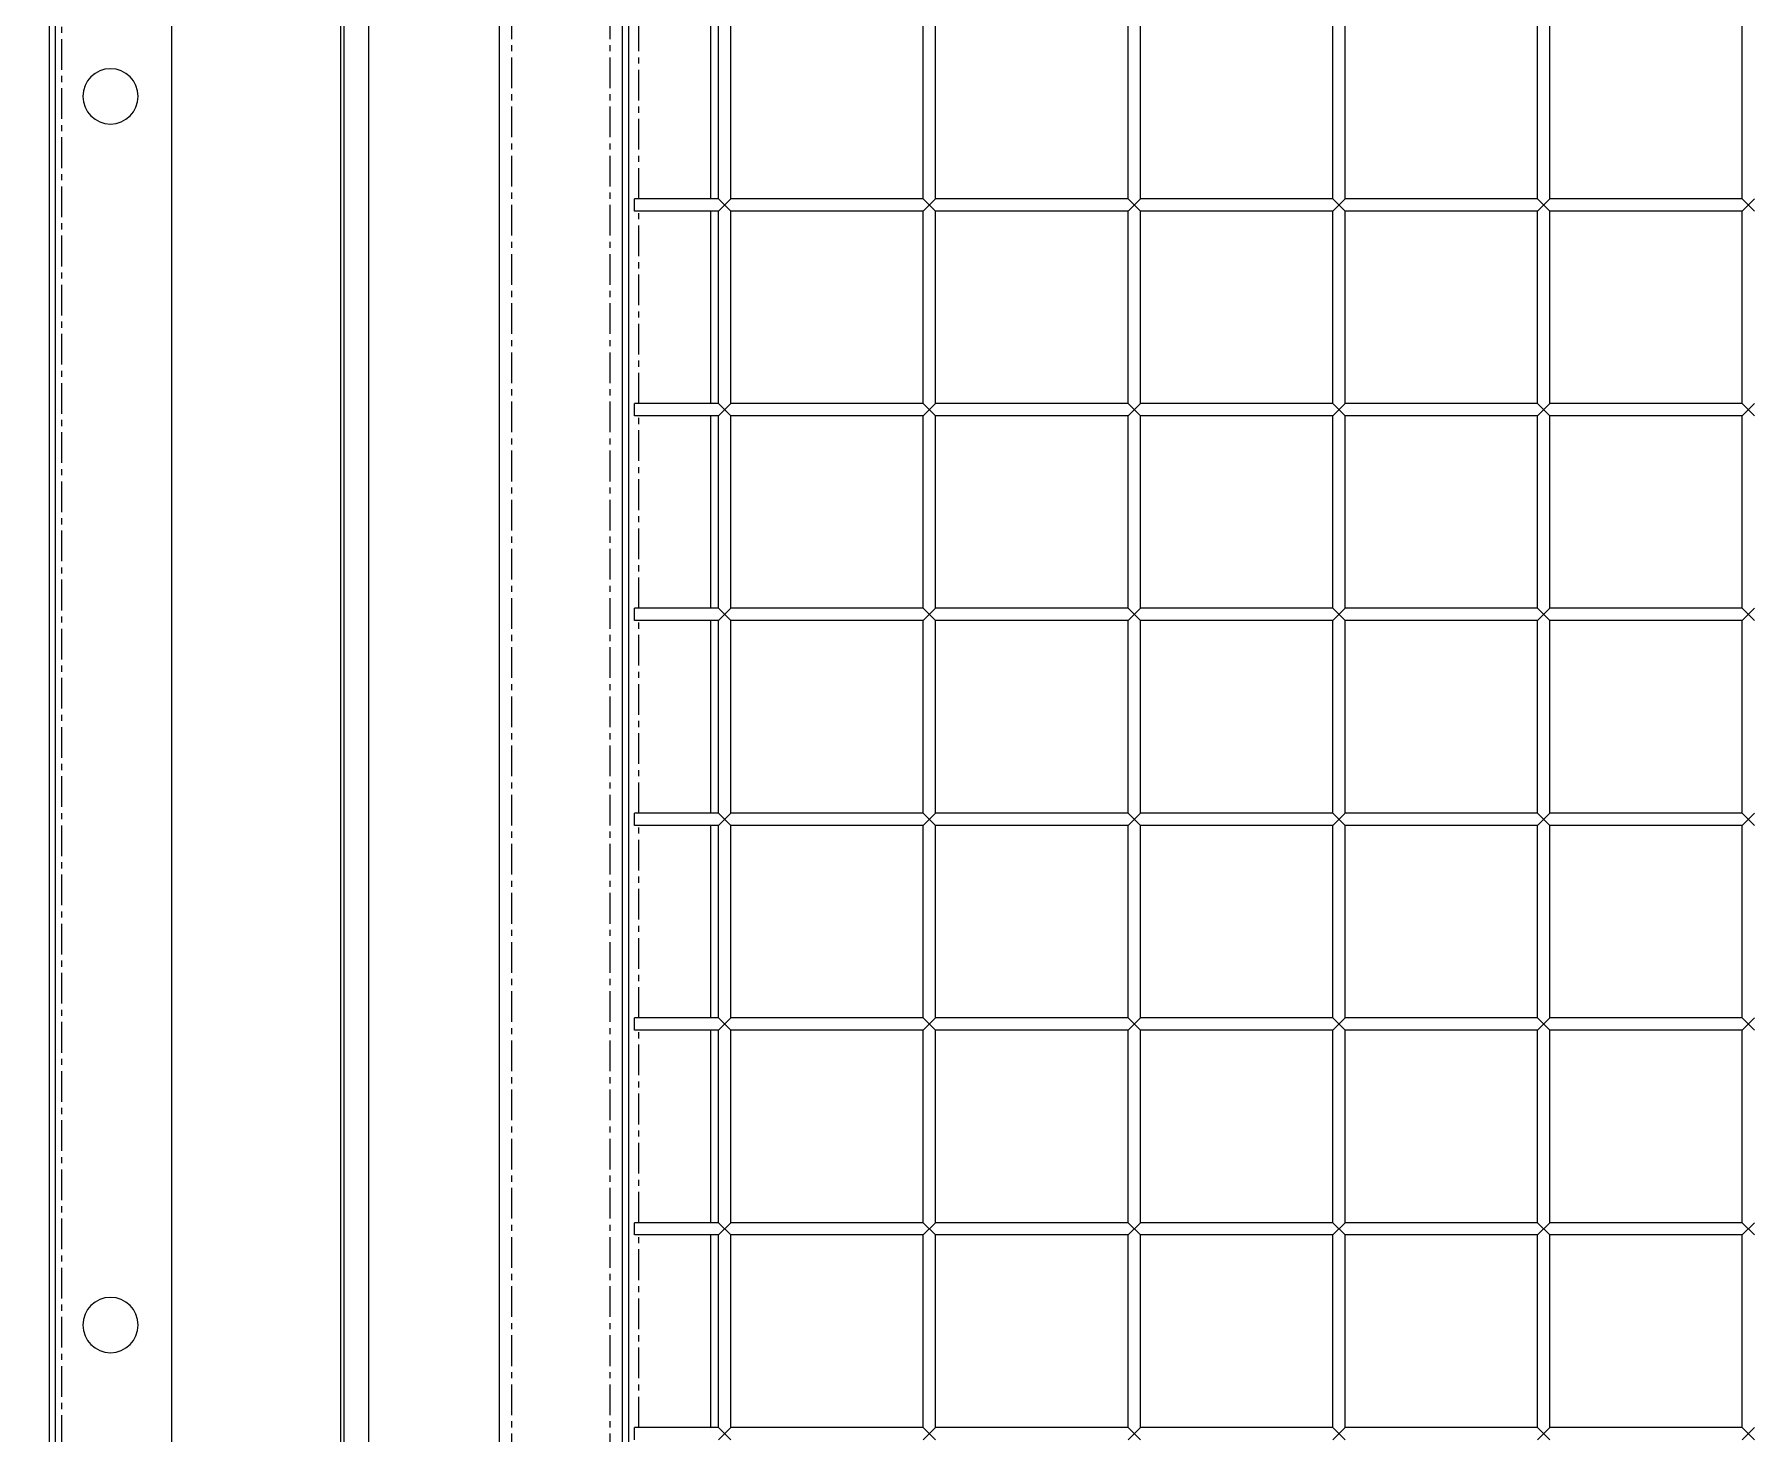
# Model space of a CAD drawing. Header units: millimetres. Extents: x -198529 to 244266, y -64 to 158464.
# Drawn here: x -172952.3 to -172532.3, y 97516.5 to 97858.1 of the extents above; entities that cross this region are included whole.
import ezdxf

# ---------------------------------------------------------------- set-up
doc = ezdxf.new("R2010")
doc.units = ezdxf.units.MM
doc.linetypes.add('CENTER', pattern=[12, 7.5, -1.5, 1.5, -1.5])
doc.layers.add('0-DCC', color=30, linetype='Continuous')
doc.layers.add('0-DCC-STRUC', color=180, linetype='Continuous')

# ---------------------------------------------------------------- blocks, each defined once
blk = doc.blocks.new('DCC2850x1800(右)')
at = {"color": 0, "linetype": 'Continuous'}
for p, q in [((65616, -74478.48), (65616, -72678.48)), ((65646, -74478.48), (65646, -72678.48)), ((65684.72, -74441.08), (65684.72, -72678.48)), ((65726, -74441.08), (65726, -72678.48)), ((65754.5, -72678.48), (65754.5, -74478.48)), ((65756, -72678.48), (65756, -74478.48)), ((65614.5, -72730.88), (65614.5, -74426.08)), ((65342.5, -73053.48), (65342.5, -73006.48)), ((65389.5, -73053.48), (65389.5, -73006.48)), ((65392.5, -73053.48), (65392.5, -73006.48)), ((65439.5, -73053.48), (65439.5, -73006.48)), ((65442.5, -73053.48), (65442.5, -73006.48)), ((65489.5, -73053.48), (65489.5, -73006.48)), ((65492.5, -73053.48), (65492.5, -73006.48)), ((65539.5, -73053.48), (65539.5, -73006.48)), ((65542.5, -73053.48), (65542.5, -73006.48)), ((65589.5, -73053.48), (65589.5, -73006.48)), ((65592.5, -73053.48), (65592.5, -73006.48)), ((65594.5, -73006.48), (65594.5, -73053.48)), ((65342.5, -73056.48), (65339.5, -73053.48)), ((65339.5, -73056.48), (65342.5, -73053.48)), ((65342.5, -73053.48), (65389.5, -73053.48)), ((65392.5, -73056.48), (65389.5, -73053.48)), ((65389.5, -73056.48), (65392.5, -73053.48)), ((65392.5, -73053.48), (65439.5, -73053.48)), ((65442.5, -73056.48), (65439.5, -73053.48)), ((65439.5, -73056.48), (65442.5, -73053.48)), ((65442.5, -73053.48), (65489.5, -73053.48)), ((65492.5, -73056.48), (65489.5, -73053.48)), ((65489.5, -73056.48), (65492.5, -73053.48)), ((65492.5, -73053.48), (65539.5, -73053.48)), ((65542.5, -73056.48), (65539.5, -73053.48)), ((65539.5, -73056.48), (65542.5, -73053.48)), ((65542.5, -73053.48), (65589.5, -73053.48)), ((65592.5, -73056.48), (65589.5, -73053.48)), ((65589.5, -73056.48), (65592.5, -73053.48)), ((65592.5, -73053.48), (65613, -73053.48)), ((65613, -73056.48), (65613, -73053.48)), ((65342.5, -73103.48), (65342.5, -73056.48)), ((65342.5, -73056.48), (65389.5, -73056.48)), ((65389.5, -73103.48), (65389.5, -73056.48)), ((65392.5, -73103.48), (65392.5, -73056.48)), ((65392.5, -73056.48), (65439.5, -73056.48)), ((65439.5, -73103.48), (65439.5, -73056.48)), ((65442.5, -73103.48), (65442.5, -73056.48)), ((65442.5, -73056.48), (65489.5, -73056.48)), ((65489.5, -73103.48), (65489.5, -73056.48)), ((65492.5, -73103.48), (65492.5, -73056.48)), ((65492.5, -73056.48), (65539.5, -73056.48)), ((65539.5, -73103.48), (65539.5, -73056.48)), ((65542.5, -73103.48), (65542.5, -73056.48)), ((65542.5, -73056.48), (65589.5, -73056.48)), ((65589.5, -73103.48), (65589.5, -73056.48)), ((65592.5, -73103.48), (65592.5, -73056.48)), ((65592.5, -73056.48), (65613, -73056.48)), ((65594.5, -73056.48), (65594.5, -73103.48)), ((65342.5, -73106.48), (65339.5, -73103.48)), ((65339.5, -73106.48), (65342.5, -73103.48)), ((65342.5, -73103.48), (65389.5, -73103.48)), ((65392.5, -73106.48), (65389.5, -73103.48)), ((65389.5, -73106.48), (65392.5, -73103.48)), ((65392.5, -73103.48), (65439.5, -73103.48)), ((65442.5, -73106.48), (65439.5, -73103.48)), ((65439.5, -73106.48), (65442.5, -73103.48)), ((65442.5, -73103.48), (65489.5, -73103.48)), ((65492.5, -73106.48), (65489.5, -73103.48)), ((65489.5, -73106.48), (65492.5, -73103.48)), ((65492.5, -73103.48), (65539.5, -73103.48)), ((65542.5, -73106.48), (65539.5, -73103.48)), ((65539.5, -73106.48), (65542.5, -73103.48)), ((65542.5, -73103.48), (65589.5, -73103.48)), ((65592.5, -73106.48), (65589.5, -73103.48)), ((65589.5, -73106.48), (65592.5, -73103.48)), ((65592.5, -73103.48), (65613, -73103.48)), ((65613, -73106.48), (65613, -73103.48)), ((65342.5, -73153.48), (65342.5, -73106.48)), ((65342.5, -73106.48), (65389.5, -73106.48)), ((65389.5, -73153.48), (65389.5, -73106.48)), ((65392.5, -73153.48), (65392.5, -73106.48)), ((65392.5, -73106.48), (65439.5, -73106.48)), ((65439.5, -73153.48), (65439.5, -73106.48)), ((65442.5, -73153.48), (65442.5, -73106.48)), ((65442.5, -73106.48), (65489.5, -73106.48)), ((65489.5, -73153.48), (65489.5, -73106.48)), ((65492.5, -73153.48), (65492.5, -73106.48)), ((65492.5, -73106.48), (65539.5, -73106.48)), ((65539.5, -73153.48), (65539.5, -73106.48)), ((65542.5, -73153.48), (65542.5, -73106.48)), ((65542.5, -73106.48), (65589.5, -73106.48)), ((65589.5, -73153.48), (65589.5, -73106.48)), ((65592.5, -73153.48), (65592.5, -73106.48)), ((65592.5, -73106.48), (65613, -73106.48)), ((65594.5, -73106.48), (65594.5, -73153.48)), ((65342.5, -73156.48), (65339.5, -73153.48)), ((65339.5, -73156.48), (65342.5, -73153.48)), ((65342.5, -73153.48), (65389.5, -73153.48)), ((65342.5, -73203.48), (65342.5, -73156.48)), ((65342.5, -73156.48), (65389.5, -73156.48)), ((65392.5, -73156.48), (65389.5, -73153.48)), ((65389.5, -73156.48), (65392.5, -73153.48)), ((65389.5, -73203.48), (65389.5, -73156.48)), ((65392.5, -73153.48), (65439.5, -73153.48)), ((65392.5, -73203.48), (65392.5, -73156.48)), ((65392.5, -73156.48), (65439.5, -73156.48)), ((65442.5, -73156.48), (65439.5, -73153.48)), ((65439.5, -73156.48), (65442.5, -73153.48)), ((65439.5, -73203.48), (65439.5, -73156.48)), ((65442.5, -73153.48), (65489.5, -73153.48)), ((65442.5, -73203.48), (65442.5, -73156.48)), ((65442.5, -73156.48), (65489.5, -73156.48)), ((65492.5, -73156.48), (65489.5, -73153.48)), ((65489.5, -73156.48), (65492.5, -73153.48)), ((65489.5, -73203.48), (65489.5, -73156.48)), ((65492.5, -73153.48), (65539.5, -73153.48)), ((65492.5, -73203.48), (65492.5, -73156.48)), ((65492.5, -73156.48), (65539.5, -73156.48)), ((65542.5, -73156.48), (65539.5, -73153.48)), ((65539.5, -73156.48), (65542.5, -73153.48)), ((65539.5, -73203.48), (65539.5, -73156.48)), ((65542.5, -73153.48), (65589.5, -73153.48)), ((65542.5, -73203.48), (65542.5, -73156.48)), ((65542.5, -73156.48), (65589.5, -73156.48)), ((65592.5, -73156.48), (65589.5, -73153.48)), ((65589.5, -73156.48), (65592.5, -73153.48)), ((65589.5, -73203.48), (65589.5, -73156.48)), ((65592.5, -73153.48), (65613, -73153.48)), ((65592.5, -73203.48), (65592.5, -73156.48)), ((65592.5, -73156.48), (65613, -73156.48)), ((65594.5, -73156.48), (65594.5, -73203.48)), ((65613, -73156.48), (65613, -73153.48)), ((65342.5, -73206.48), (65339.5, -73203.48)), ((65339.5, -73206.48), (65342.5, -73203.48)), ((65342.5, -73203.48), (65389.5, -73203.48)), ((65342.5, -73253.48), (65342.5, -73206.48)), ((65342.5, -73206.48), (65389.5, -73206.48)), ((65392.5, -73206.48), (65389.5, -73203.48)), ((65389.5, -73206.48), (65392.5, -73203.48)), ((65389.5, -73253.48), (65389.5, -73206.48)), ((65392.5, -73203.48), (65439.5, -73203.48)), ((65392.5, -73253.48), (65392.5, -73206.48)), ((65392.5, -73206.48), (65439.5, -73206.48)), ((65442.5, -73206.48), (65439.5, -73203.48)), ((65439.5, -73206.48), (65442.5, -73203.48)), ((65439.5, -73253.48), (65439.5, -73206.48)), ((65442.5, -73203.48), (65489.5, -73203.48)), ((65442.5, -73253.48), (65442.5, -73206.48)), ((65442.5, -73206.48), (65489.5, -73206.48)), ((65492.5, -73206.48), (65489.5, -73203.48)), ((65489.5, -73206.48), (65492.5, -73203.48)), ((65489.5, -73253.48), (65489.5, -73206.48)), ((65492.5, -73203.48), (65539.5, -73203.48)), ((65492.5, -73253.48), (65492.5, -73206.48)), ((65492.5, -73206.48), (65539.5, -73206.48)), ((65542.5, -73206.48), (65539.5, -73203.48)), ((65539.5, -73206.48), (65542.5, -73203.48)), ((65539.5, -73253.48), (65539.5, -73206.48)), ((65542.5, -73203.48), (65589.5, -73203.48)), ((65542.5, -73253.48), (65542.5, -73206.48)), ((65542.5, -73206.48), (65589.5, -73206.48)), ((65592.5, -73206.48), (65589.5, -73203.48)), ((65589.5, -73206.48), (65592.5, -73203.48)), ((65589.5, -73253.48), (65589.5, -73206.48)), ((65592.5, -73203.48), (65613, -73203.48)), ((65592.5, -73253.48), (65592.5, -73206.48)), ((65592.5, -73206.48), (65613, -73206.48)), ((65594.5, -73206.48), (65594.5, -73253.48)), ((65613, -73206.48), (65613, -73203.48)), ((65342.5, -73256.48), (65339.5, -73253.48)), ((65339.5, -73256.48), (65342.5, -73253.48)), ((65342.5, -73253.48), (65389.5, -73253.48)), ((65342.5, -73303.48), (65342.5, -73256.48)), ((65342.5, -73256.48), (65389.5, -73256.48)), ((65392.5, -73256.48), (65389.5, -73253.48)), ((65389.5, -73256.48), (65392.5, -73253.48)), ((65389.5, -73303.48), (65389.5, -73256.48)), ((65392.5, -73253.48), (65439.5, -73253.48)), ((65392.5, -73303.48), (65392.5, -73256.48)), ((65392.5, -73256.48), (65439.5, -73256.48)), ((65442.5, -73256.48), (65439.5, -73253.48)), ((65439.5, -73256.48), (65442.5, -73253.48)), ((65439.5, -73303.48), (65439.5, -73256.48)), ((65442.5, -73253.48), (65489.5, -73253.48)), ((65442.5, -73303.48), (65442.5, -73256.48)), ((65442.5, -73256.48), (65489.5, -73256.48)), ((65492.5, -73256.48), (65489.5, -73253.48)), ((65489.5, -73256.48), (65492.5, -73253.48)), ((65489.5, -73303.48), (65489.5, -73256.48)), ((65492.5, -73253.48), (65539.5, -73253.48)), ((65492.5, -73303.48), (65492.5, -73256.48)), ((65492.5, -73256.48), (65539.5, -73256.48)), ((65542.5, -73256.48), (65539.5, -73253.48)), ((65539.5, -73256.48), (65542.5, -73253.48)), ((65539.5, -73303.48), (65539.5, -73256.48)), ((65542.5, -73253.48), (65589.5, -73253.48)), ((65542.5, -73303.48), (65542.5, -73256.48)), ((65542.5, -73256.48), (65589.5, -73256.48)), ((65592.5, -73256.48), (65589.5, -73253.48)), ((65589.5, -73256.48), (65592.5, -73253.48)), ((65589.5, -73303.48), (65589.5, -73256.48)), ((65592.5, -73253.48), (65613, -73253.48)), ((65592.5, -73303.48), (65592.5, -73256.48)), ((65592.5, -73256.48), (65613, -73256.48)), ((65594.5, -73256.48), (65594.5, -73303.48)), ((65613, -73256.48), (65613, -73253.48)), ((65342.5, -73306.48), (65339.5, -73303.48)), ((65339.5, -73306.48), (65342.5, -73303.48)), ((65342.5, -73303.48), (65389.5, -73303.48)), ((65392.5, -73306.48), (65389.5, -73303.48)), ((65389.5, -73306.48), (65392.5, -73303.48)), ((65392.5, -73303.48), (65439.5, -73303.48)), ((65442.5, -73306.48), (65439.5, -73303.48)), ((65439.5, -73306.48), (65442.5, -73303.48)), ((65442.5, -73303.48), (65489.5, -73303.48)), ((65492.5, -73306.48), (65489.5, -73303.48)), ((65489.5, -73306.48), (65492.5, -73303.48)), ((65492.5, -73303.48), (65539.5, -73303.48)), ((65542.5, -73306.48), (65539.5, -73303.48)), ((65539.5, -73306.48), (65542.5, -73303.48)), ((65542.5, -73303.48), (65589.5, -73303.48)), ((65592.5, -73306.48), (65589.5, -73303.48)), ((65589.5, -73306.48), (65592.5, -73303.48)), ((65592.5, -73303.48), (65613, -73303.48)), ((65613, -73306.48), (65613, -73303.48)), ((65342.5, -73353.48), (65342.5, -73306.48)), ((65342.5, -73306.48), (65389.5, -73306.48)), ((65389.5, -73353.48), (65389.5, -73306.48)), ((65392.5, -73353.48), (65392.5, -73306.48)), ((65392.5, -73306.48), (65439.5, -73306.48)), ((65439.5, -73353.48), (65439.5, -73306.48)), ((65442.5, -73353.48), (65442.5, -73306.48)), ((65442.5, -73306.48), (65489.5, -73306.48)), ((65489.5, -73353.48), (65489.5, -73306.48)), ((65492.5, -73353.48), (65492.5, -73306.48)), ((65492.5, -73306.48), (65539.5, -73306.48)), ((65539.5, -73353.48), (65539.5, -73306.48)), ((65542.5, -73353.48), (65542.5, -73306.48)), ((65542.5, -73306.48), (65589.5, -73306.48)), ((65589.5, -73353.48), (65589.5, -73306.48)), ((65592.5, -73353.48), (65592.5, -73306.48)), ((65592.5, -73306.48), (65613, -73306.48)), ((65594.5, -73306.48), (65594.5, -73353.48)), ((65339.5, -73356.48), (65342.5, -73353.48)), ((65342.5, -73356.48), (65339.5, -73353.48)), ((65342.5, -73353.48), (65389.5, -73353.48)), ((65392.5, -73356.48), (65389.5, -73353.48)), ((65389.5, -73356.48), (65392.5, -73353.48)), ((65392.5, -73353.48), (65439.5, -73353.48)), ((65442.5, -73356.48), (65439.5, -73353.48)), ((65439.5, -73356.48), (65442.5, -73353.48)), ((65442.5, -73353.48), (65489.5, -73353.48)), ((65492.5, -73356.48), (65489.5, -73353.48)), ((65489.5, -73356.48), (65492.5, -73353.48)), ((65492.5, -73353.48), (65539.5, -73353.48)), ((65539.5, -73356.48), (65542.5, -73353.48)), ((65542.5, -73356.48), (65539.5, -73353.48)), ((65542.5, -73353.48), (65589.5, -73353.48)), ((65592.5, -73356.48), (65589.5, -73353.48)), ((65589.5, -73356.48), (65592.5, -73353.48)), ((65592.5, -73353.48), (65613, -73353.48)), ((65613, -73356.48), (65613, -73353.48))]:
    blk.add_line(p, q, dxfattribs=at)
at = {"color": 0, "linetype": 'CENTER'}
for p, q in [((65619, -74478.48), (65619, -72678.48)), ((65643, -74478.48), (65643, -72678.48)), ((65753, -72678.48), (65753, -74478.48)), ((65612, -73053.48), (65612, -73006.48)), ((65612, -73103.48), (65612, -73056.48)), ((65612, -73153.48), (65612, -73106.48)), ((65612, -73203.48), (65612, -73156.48)), ((65612, -73253.48), (65612, -73206.48)), ((65612, -73303.48), (65612, -73256.48)), ((65612, -73353.48), (65612, -73306.48))]:
    blk.add_line(p, q, dxfattribs=at)
at = {"color": 0, "linetype": 'Continuous'}
for centre in [(65741, -73028.48), (65741, -73028.48), (65741, -73328.48)]:
    blk.add_circle(centre, 6.75, dxfattribs=at)

msp = doc.modelspace()

# ---------------------------------------------------------------- linework, layer by layer
at = {"layer": '0-DCC-STRUC'}
for points in [[(-173020.77, 98123.01), (-172870.77, 98123.01), (-172870.77, 96463.01), (-173020.77, 96463.01)], [(-173014.77, 98123.01), (-172876.77, 98123.01), (-172876.77, 96463.01), (-173014.77, 96463.01)]]:
    msp.add_lwpolyline(points, close=True, dxfattribs=at)

# ---------------------------------------------------------------- block references
at = {"layer": '0-DCC', "xscale": -1}
msp.add_blockref('DCC2850x1800(右)', (-107192.77, 170871.49), dxfattribs=at)

doc.saveas('drawing.dxf')
